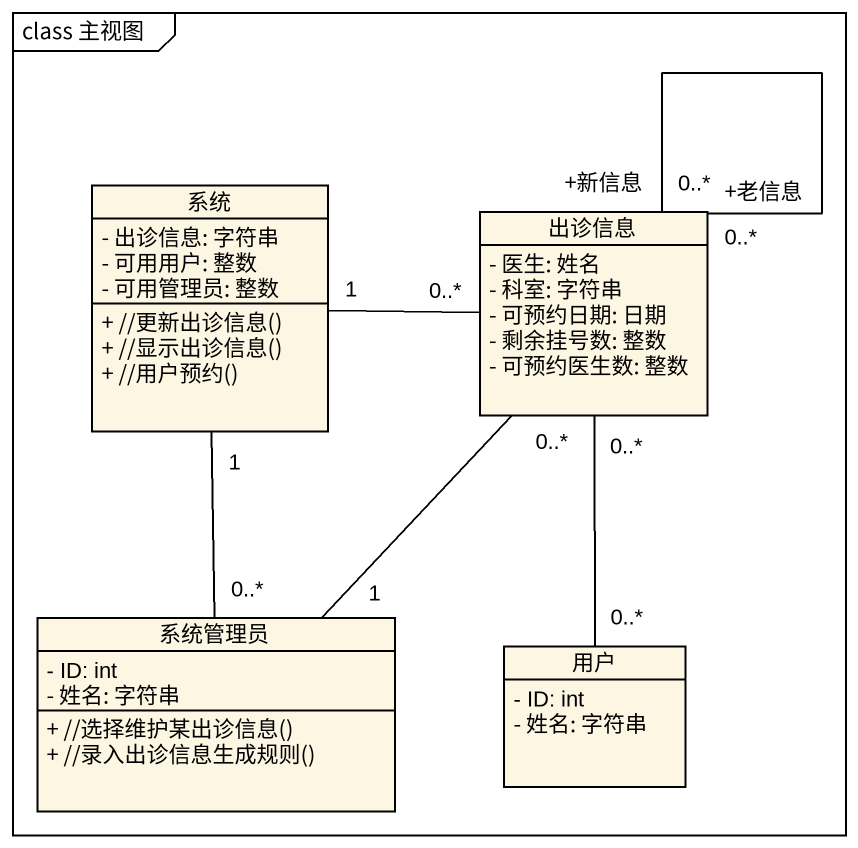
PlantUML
@startuml
mainframe class 主视图
hide circle
hide empty members
skinparam classAttributeIconSize 0
class 系统 {
  - 出诊信息: 字符串
  - 可用用户: 整数
  - 可用管理员: 整数
  + //更新出诊信息()
  + //显示出诊信息()
  + //用户预约()
}
class 出诊信息 {
  - 医生: 姓名
  - 科室: 字符串
  - 可预约日期: 日期
  - 剩余挂号数: 整数
  - 可预约医生数: 整数
}
class 系统管理员 {
  - ID: int
  - 姓名: 字符串
  + //选择维护某出诊信息()
  + //录入出诊信息生成规则()
}
class 用户 {
  - ID: int
  - 姓名: 字符串
}
系统 "1" -right- "0..*" 出诊信息
出诊信息 "+老信息\n0..*" -- "+新信息\n0..*" 出诊信息
出诊信息 "0..*" -- "0..*" 用户
系统管理员 "0..*" -up- "1" 系统
系统管理员 "1" -up- "0..*" 出诊信息
@enduml
